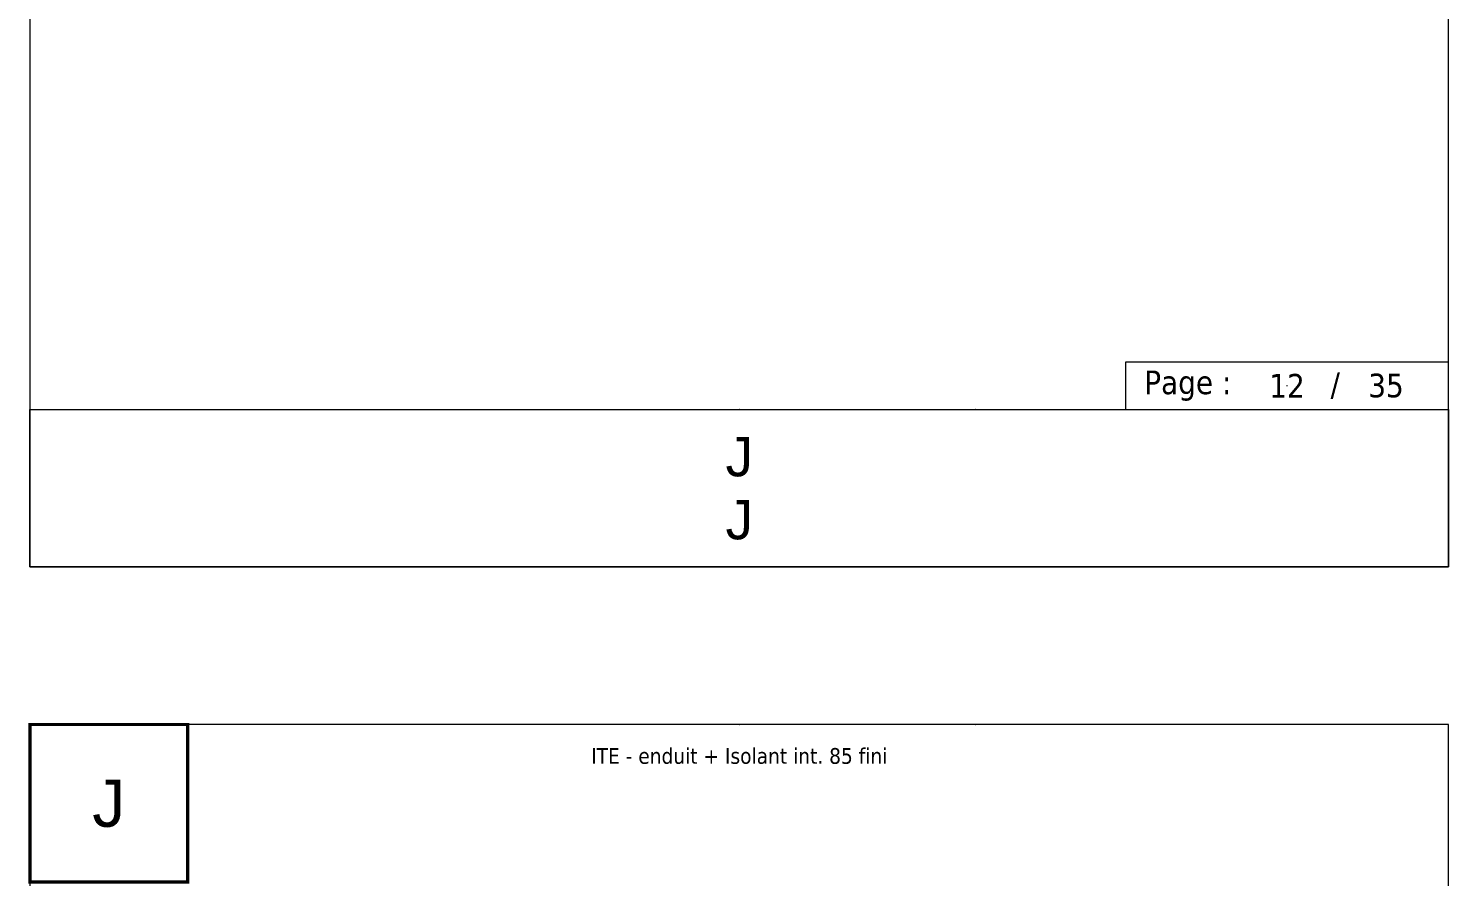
# Model space of a CAD drawing. Header units: millimetres. Extents: x -20000 to 230000, y -17405 to 24510.
# Drawn here: x 90490 to 99500, y -1466 to 3918 of the extents above; entities that cross this region are included whole.
import ezdxf
from ezdxf.enums import TextEntityAlignment as Align

# ---------------------------------------------------------------- set-up
doc = ezdxf.new("R2010")
doc.units = ezdxf.units.MM
doc.header["$PDMODE"] = 35
doc.header["$PDSIZE"] = 0.5
doc.layers.get('0').update_dxf_attribs({"lineweight": 13})
doc.layers.get('Defpoints').update_dxf_attribs({"true_color": 0xc2a584})
for name, color, linetype, lineweight in [('0 - 1 (validé)', 3, 'Continuous', 13), ('1 - Cartouche', 7, 'Continuous', 13), ('1 - Texte', 7, 'Continuous', 13)]:
    doc.layers.add(name, color=color, linetype=linetype, lineweight=lineweight)
for name, color, linetype, lineweight, plot in [('0 - Trame', 1, 'Continuous', 0, False), ('Intouchable', 252, 'Continuous', 13, False), ('Non visible', 163, 'Continuous', 25, False)]:
    doc.layers.add(name, color=color, linetype=linetype, lineweight=lineweight, plot=plot)
doc.styles.get("Standard").update_dxf_attribs({"font": 'ARIALUNI.TTF'})
doc.styles.add('Texte Poralu', font='tahomabd.ttf')

# ---------------------------------------------------------------- blocks, each defined once
blk = doc.blocks.new('Cadre Coupe_Elev')
at = {"const_width": 20}
blk.add_lwpolyline([(500, 9500), (1500, 9500), (1500, 8500), (500, 8500)], close=True, dxfattribs=at)
for p in [(2000, 9500), (3500, 9500), (5000, 9500), (6500, 9500), (8000, 9500), (2000, 1500), (3500, 1500), (5000, 1500), (6500, 1500), (8000, 1500), (2000, 500), (3500, 500), (5000, 500), (6500, 500), (8000, 500)]:
    blk.add_point(p)
at = {"layer": '0 - Trame'}
for points in [[(500, 500), (9500, 500), (9500, 9500), (500, 9500)], [(500, 1500), (9500, 1500), (9500, 500), (500, 500)]]:
    blk.add_lwpolyline(points, close=True, dxfattribs=at)
at = {"layer": 'Defpoints'}
for p in [(5000, 3733.5), (5000, 1200), (5000, 1000), (5000, 800)]:
    blk.add_point(p, dxfattribs=at)
at = {"color": 7}
blk.add_attdef('REPERE_1', text='', height=300, dxfattribs=at).set_placement((1000, 9000), align=Align.MIDDLE_CENTER)
at = {"layer": '1 - Texte', "color": 7}
for tag, p in [('DEFINITION1', (5000, 1200)), ('DEFINITION2', (5000, 800))]:
    blk.add_attdef(tag, text='', height=250, dxfattribs=at).set_placement(p, align=Align.MIDDLE_CENTER)
at = {"layer": 'Non visible', "style": 'Texte Poralu'}
for p in [(5447.1, 4905.8), (5447.1, 4605.8)]:
    blk.add_attdef('REPERE_2', text='', height=35, dxfattribs=at).set_placement(p, align=Align.MIDDLE_LEFT)
blk = doc.blocks.new('Cartouche - Total de page')
at = {"layer": '1 - Cartouche', "color": 0, "insert": (0, 0), "char_height": 5, "attachment_point": 5, "style": 'Texte Poralu'}
blk.add_mtext('35', dxfattribs=at)
blk = doc.blocks.new('Rep_châssis')
at = {"style": 'Texte Poralu'}
blk.add_attdef('REP_CHASSIS', text='', height=100, dxfattribs=at).set_placement((0, 0), align=Align.MIDDLE_CENTER)

msp = doc.modelspace()

# ---------------------------------------------------------------- linework, layer by layer
at = {"layer": 'Intouchable'}
msp.add_lwpolyline([(97450, 1500), (99500, 1500), (99500, 1800), (97450, 1800)], close=True, dxfattribs=at)
msp.add_point((98475, 1650), dxfattribs=at)

# ---------------------------------------------------------------- block references
at = {"layer": '0 - 1 (validé)'}
ref = msp.add_blockref('Cadre Coupe_Elev', (90000, 0), dxfattribs=at)
ref.add_attrib('DEFINITION1', 'J', dxfattribs={"layer": '1 - Texte', "color": 7, "height": 250}).set_placement((95000, 1200), align=Align.MIDDLE_CENTER)
ref.add_attrib('DEFINITION2', 'J', dxfattribs={"layer": '1 - Texte', "color": 7, "height": 250}).set_placement((95000, 800), align=Align.MIDDLE_CENTER)
ref = msp.add_blockref('Cadre Coupe_Elev', (90000, -10000), dxfattribs=at)
ref.add_attrib('REPERE_1', 'J', dxfattribs={"layer": '0', "color": 7, "height": 300}).set_placement((91000, -1000), align=Align.MIDDLE_CENTER)
at = {"layer": 'Intouchable', "xscale": 30, "yscale": 30, "zscale": 30}
msp.add_blockref('Cartouche - Total de page', (99102.9, 1650), dxfattribs=at)
at = {"layer": 'Non visible'}
msp.add_blockref('Rep_châssis', (95000, -700), dxfattribs=at).add_auto_attribs({'REP_CHASSIS': 'ITE - enduit + Isolant int. 85 fini'})

# ---------------------------------------------------------------- texts
at = {"style": 'Texte Poralu'}
msp.add_attdef('12', text='', height=150, dxfattribs=at).set_placement((98475, 1650), align=Align.MIDDLE_CENTER)
at = {"layer": 'Intouchable', "char_height": 150, "style": 'Texte Poralu'}
for s, insert, attachment_point in [('Page : ', (97569.36, 1650), 4), ('/', (98780.84, 1650), 5)]:
    msp.add_mtext(s, dxfattribs=dict(at, insert=insert, attachment_point=attachment_point))

doc.saveas('drawing.dxf')
